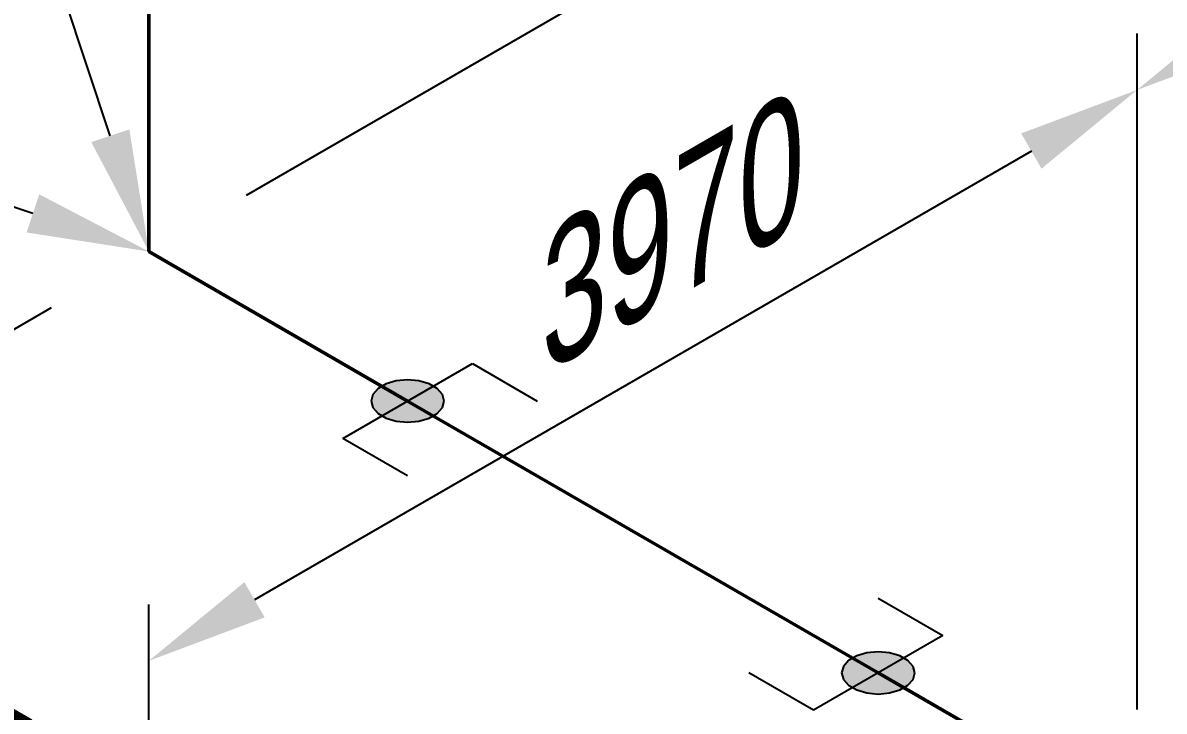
# Model space of a CAD drawing. Header units: millimetres. Extents: x 0 to 594, y 0 to 420.
# Drawn here: x 151.6 to 175, y 258.16 to 272.26 of the extents above; entities that cross this region are included whole.
import ezdxf
from ezdxf import colors
from ezdxf.entities.mleader import LeaderData, LeaderLine
from ezdxf.math import Vec2, Vec3

# ---------------------------------------------------------------- set-up
doc = ezdxf.new("R2010")
doc.units = ezdxf.units.MM
doc.header["$LTSCALE"] = 0.25
for name, color, linetype in [('용접', 1, 'Continuous'), ('주석', 7, 'Continuous'), ('치수', 1, 'Continuous')]:
    doc.layers.add(name, color=color, linetype=linetype)
doc.layers.add('파이프 작은 보어', color=30, linetype='Continuous', lineweight=50)
doc.styles.add('AdskIsoMetric', font='arial.ttf', dxfattribs={"width": 0.8, "height": 2.5})
doc.styles.add('AdskIsoMetric-30', font='arial.ttf', dxfattribs={"width": 0.8, "height": 2.5})
doc.styles.add('AdskIsoMetric30', font='arial.ttf', dxfattribs={"width": 0.8, "oblique": 30, "height": 2.5})
doc.styles.get("Standard").update_dxf_attribs({"font": 'arial.ttf'})
doc.dimstyles.new('AdskIsoMetric', dxfattribs={"dimtxt": 2.5, "dimasz": 2.5, "dimexe": 1, "dimexo": 2, "dimgap": 0.8, "dimtad": 1, "dimdec": 0, "dimrnd": 1, "dimzin": 0, "dimdsep": 46, "dimtxsty": 'AdskIsoMetric', "dimcen": 0, "dimclrt": 7, "dimadec": 0, "dimazin": 0, "dimtfac": 1, "dimtdec": 0, "dimtmove": 1, "dimatfit": 3, "dimfxl": 0, "dimfrac": 2, "dimtolj": 1, "dimtzin": 0, "dimarcsym": 0})

# ---------------------------------------------------------------- blocks, each defined once
blk = doc.blocks.new('*D59')
at = {"layer": 'Defpoints', "color": 0}
for p in [(167.178, 298.366), (154.188, 290.866), (154.188, 267.575)]:
    blk.add_point(p, dxfattribs=at)
at = {"layer": '치수', "color": 0, "lineweight": -2}
for p, q in [((156.188, 292.021), (168.178, 298.944)), ((167.178, 277.575), (167.178, 295.866)), ((156.188, 268.73), (168.178, 275.653))]:
    blk.add_line(p, q, dxfattribs=at)
at = {"layer": '치수', "color": 0}
for points in [[(166.762, 295.866), (167.595, 295.866), (167.178, 298.366)], [(166.762, 277.575), (167.595, 277.575), (167.178, 275.075)]]:
    blk.add_solid(points, dxfattribs=at)
at = {"layer": '치수', "color": 7, "insert": (164.912, 285.412), "char_height": 2.5, "attachment_point": 5, "rotation": 90, "style": 'AdskIsoMetric-30'}
blk.add_mtext('\\A1;2057', dxfattribs=at)
blk = doc.blocks.new('*D60')
at = {"layer": 'Defpoints', "color": 0}
for p in [(154.188, 267.575), (141.198, 260.075), (174.439, 255.884)]:
    blk.add_point(p, dxfattribs=at)
at = {"layer": '치수', "color": 0, "lineweight": -2}
for p, q in [((152.188, 266.421), (140.198, 259.498)), ((159.283, 249.634), (143.363, 258.825))]:
    blk.add_line(p, q, dxfattribs=at)
at = {"layer": '치수', "color": 0}
for points in [[(143.571, 259.186), (143.154, 258.464), (141.198, 260.075)], [(159.492, 249.994), (159.075, 249.273), (161.448, 248.384)]]:
    blk.add_solid(points, dxfattribs=at)
at = {"layer": '치수', "color": 7, "insert": (150.048, 257.558), "char_height": 2.5, "attachment_point": 5, "rotation": 330, "style": 'AdskIsoMetric30'}
blk.add_mtext('\\A1;2722', dxfattribs=at)
blk = doc.blocks.new('*D77')
at = {"layer": 'Defpoints', "color": 0}
for p in [(174.439, 270.884), (194.689, 267.575), (174.439, 255.884)]:
    blk.add_point(p, dxfattribs=at)
at = {"layer": '치수', "color": 0, "lineweight": -2}
for p, q in [((194.689, 269.885), (194.689, 283.73)), ((192.524, 281.325), (176.604, 272.134)), ((174.439, 258.193), (174.439, 272.038))]:
    blk.add_line(p, q, dxfattribs=at)
at = {"layer": '치수', "color": 0}
for points in [[(192.316, 281.686), (192.733, 280.964), (194.689, 282.575)], [(176.395, 272.494), (176.812, 271.773), (174.439, 270.884)]]:
    blk.add_solid(points, dxfattribs=at)
at = {"layer": '치수', "color": 7, "insert": (184.564, 279.347), "char_height": 2.5, "attachment_point": 5, "rotation": 30, "style": 'AdskIsoMetric30'}
blk.add_mtext('\\A1;5448', dxfattribs=at)
blk = doc.blocks.new('*D78')
at = {"layer": 'Defpoints', "color": 0}
for p in [(154.188, 259.192), (174.439, 255.884), (154.188, 244.192)]:
    blk.add_point(p, dxfattribs=at)
at = {"layer": '치수', "color": 0, "lineweight": -2}
for p, q in [((174.439, 258.193), (174.439, 272.038)), ((172.274, 269.634), (156.353, 260.442)), ((154.188, 246.501), (154.188, 260.347))]:
    blk.add_line(p, q, dxfattribs=at)
at = {"layer": '치수', "color": 0}
for points in [[(172.065, 269.994), (172.482, 269.273), (174.439, 270.884)], [(156.145, 260.803), (156.561, 260.081), (154.188, 259.192)]]:
    blk.add_solid(points, dxfattribs=at)
at = {"layer": '치수', "color": 7, "insert": (164.313, 267.655), "char_height": 2.5, "attachment_point": 5, "rotation": 30, "style": 'AdskIsoMetric30'}
blk.add_mtext('\\A1;3970', dxfattribs=at)
blk = doc.blocks.new('티-1-Iso2DSkew90')
at = {"color": 0, "linetype": 'ByBlock', "lineweight": -2, "extrusion": (1.90018e-10, -0.816497, -0.57735)}
for p, q in [((0, 0), (-5.303, 3.062)), ((5.303, 3.062), (0, 0)), ((0, 0), (-5.303, -3.062))]:
    blk.add_line(p, q, dxfattribs=at)
blk = doc.blocks.new('엘보우-3-Iso2DSkew180')
at = {"color": 0, "linetype": 'ByBlock', "lineweight": -2, "extrusion": (-0.707107, -0.408248, 0.57735)}
for p, q in [((0, 6.124), (0, 0)), ((0, 0), (5.303, -3.062)), ((0, 0), (0, 0))]:
    blk.add_line(p, q, dxfattribs=at)
blk = doc.blocks.new('SocketWeld-1-IsoLeft')
blk.add_hatch(color=256).paths.add_polyline_path([(-0.0294, -0.0234), (-0.0291, -0.0234), (-0.0288, -0.0235), (-0.0285, -0.0236), (-0.0283, -0.0237), (-0.028, -0.0238), (-0.0277, -0.0239), (-0.0274, -0.0239), (-0.0271, -0.024), (-0.0268, -0.0241), (-0.0265, -0.0242), (-0.0263, -0.0243), (-0.026, -0.0244), (-0.0257, -0.0244), (-0.0254, -0.0245), (-0.0251, -0.0246), (-0.0248, -0.0247), (-0.0246, -0.0248), (-0.0243, -0.0249), (-0.024, -0.0249), (-0.0237, -0.025), (-0.0234, -0.0251), (-0.0231, -0.0252), (-0.0228, -0.0253), (-0.0226, -0.0254), (-0.0223, -0.0254), (-0.022, -0.0255), (-0.0217, -0.0256), (-0.0214, -0.0257), (-0.0211, -0.0258), (-0.0209, -0.0259), (-0.0206, -0.0259), (-0.0203, -0.026), (-0.02, -0.0261), (-0.0197, -0.0262), (-0.0194, -0.0263), (-0.0191, -0.0264), (-0.0189, -0.0265), (-0.0186, -0.0265), (-0.0183, -0.0266), (-0.018, -0.0267), (-0.0177, -0.0268), (-0.0174, -0.0269), (-0.0172, -0.027), (-0.0169, -0.027), (-0.0166, -0.0271), (-0.0163, -0.0272), (-0.016, -0.0273), (-0.0157, -0.0274), (-0.0155, -0.0275), (-0.0155, -0.0275), (-0.0151, -0.0275), (-0.0148, -0.0275), (-0.0145, -0.0275), (-0.0142, -0.0276), (-0.0139, -0.0276), (-0.0136, -0.0276), (-0.0132, -0.0277), (-0.0129, -0.0277), (-0.0126, -0.0277), (-0.0123, -0.0277), (-0.012, -0.0278), (-0.0117, -0.0278), (-0.0114, -0.0278), (-0.011, -0.0279), (-0.0107, -0.0279), (-0.0104, -0.0279), (-0.0101, -0.0279), (-0.0098, -0.028), (-0.0095, -0.028), (-0.0091, -0.028), (-0.0088, -0.0281), (-0.0085, -0.0281), (-0.0082, -0.0281), (-0.0079, -0.0281), (-0.0076, -0.0282), (-0.0073, -0.0282), (-0.0069, -0.0282), (-0.0066, -0.0283), (-0.0063, -0.0283), (-0.006, -0.0283), (-0.0057, -0.0283), (-0.0054, -0.0284), (-0.005, -0.0284), (-0.0047, -0.0284), (-0.0044, -0.0285), (-0.0041, -0.0285), (-0.0038, -0.0285), (-0.0035, -0.0286), (-0.0032, -0.0286), (-0.0028, -0.0286), (-0.0025, -0.0286), (-0.0022, -0.0287), (-0.0019, -0.0287), (-0.0016, -0.0287), (-0.0013, -0.0288), (-0.0009, -0.0288), (-0.0006, -0.0288), (-0.0003, -0.0288), (0, -0.0289), (0, -0.0289), (0.0003, -0.0288), (0.0006, -0.0288), (0.0009, -0.0288), (0.0013, -0.0288), (0.0016, -0.0287), (0.0019, -0.0287), (0.0022, -0.0287), (0.0025, -0.0286), (0.0028, -0.0286), (0.0032, -0.0286), (0.0035, -0.0286), (0.0038, -0.0285), (0.0041, -0.0285), (0.0044, -0.0285), (0.0047, -0.0284), (0.005, -0.0284), (0.0054, -0.0284), (0.0057, -0.0283), (0.006, -0.0283), (0.0063, -0.0283), (0.0066, -0.0283), (0.0069, -0.0282), (0.0073, -0.0282), (0.0076, -0.0282), (0.0079, -0.0281), (0.0082, -0.0281), (0.0085, -0.0281), (0.0088, -0.0281), (0.0091, -0.028), (0.0095, -0.028), (0.0098, -0.028), (0.0101, -0.0279), (0.0104, -0.0279), (0.0107, -0.0279), (0.011, -0.0279), (0.0114, -0.0278), (0.0117, -0.0278), (0.012, -0.0278), (0.0123, -0.0277), (0.0126, -0.0277), (0.0129, -0.0277), (0.0132, -0.0277), (0.0136, -0.0276), (0.0139, -0.0276), (0.0142, -0.0276), (0.0145, -0.0275), (0.0148, -0.0275), (0.0151, -0.0275), (0.0155, -0.0275), (0.0155, -0.0275), (0.0157, -0.0274), (0.016, -0.0273), (0.0163, -0.0272), (0.0166, -0.0271), (0.0169, -0.027), (0.0172, -0.027), (0.0174, -0.0269), (0.0177, -0.0268), (0.018, -0.0267), (0.0183, -0.0266), (0.0186, -0.0265), (0.0189, -0.0265), (0.0191, -0.0264), (0.0194, -0.0263), (0.0197, -0.0262), (0.02, -0.0261), (0.0203, -0.026), (0.0206, -0.0259), (0.0209, -0.0259), (0.0211, -0.0258), (0.0214, -0.0257), (0.0217, -0.0256), (0.022, -0.0255), (0.0223, -0.0254), (0.0226, -0.0254), (0.0228, -0.0253), (0.0231, -0.0252), (0.0234, -0.0251), (0.0237, -0.025), (0.024, -0.0249), (0.0243, -0.0249), (0.0246, -0.0248), (0.0248, -0.0247), (0.0251, -0.0246), (0.0254, -0.0245), (0.0257, -0.0244), (0.026, -0.0244), (0.0263, -0.0243), (0.0265, -0.0242), (0.0268, -0.0241), (0.0271, -0.024), (0.0274, -0.0239), (0.0277, -0.0239), (0.028, -0.0238), (0.0283, -0.0237), (0.0285, -0.0236), (0.0288, -0.0235), (0.0291, -0.0234), (0.0294, -0.0234), (0.0294, -0.0234), (0.0296, -0.0232), (0.0298, -0.0231), (0.0301, -0.023), (0.0303, -0.0228), (0.0305, -0.0227), (0.0307, -0.0226), (0.031, -0.0224), (0.0312, -0.0223), (0.0314, -0.0222), (0.0316, -0.0221), (0.0319, -0.0219), (0.0321, -0.0218), (0.0323, -0.0217), (0.0325, -0.0215), (0.0328, -0.0214), (0.033, -0.0213), (0.0332, -0.0211), (0.0335, -0.021), (0.0337, -0.0209), (0.0339, -0.0207), (0.0341, -0.0206), (0.0344, -0.0205), (0.0346, -0.0204), (0.0348, -0.0202), (0.035, -0.0201), (0.0353, -0.02), (0.0355, -0.0198), (0.0357, -0.0197), (0.0359, -0.0196), (0.0362, -0.0194), (0.0364, -0.0193), (0.0366, -0.0192), (0.0368, -0.0191), (0.0371, -0.0189), (0.0373, -0.0188), (0.0375, -0.0187), (0.0377, -0.0185), (0.038, -0.0184), (0.0382, -0.0183), (0.0384, -0.0181), (0.0386, -0.018), (0.0389, -0.0179), (0.0391, -0.0177), (0.0393, -0.0176), (0.0395, -0.0175), (0.0398, -0.0174), (0.04, -0.0172), (0.0402, -0.0171), (0.0405, -0.017), (0.0405, -0.017), (0.0406, -0.0168), (0.0407, -0.0166), (0.0409, -0.0165), (0.041, -0.0163), (0.0412, -0.0161), (0.0413, -0.016), (0.0415, -0.0158), (0.0416, -0.0157), (0.0418, -0.0155), (0.0419, -0.0153), (0.042, -0.0152), (0.0422, -0.015), (0.0423, -0.0148), (0.0425, -0.0147), (0.0426, -0.0145), (0.0428, -0.0143), (0.0429, -0.0142), (0.0431, -0.014), (0.0432, -0.0138), (0.0433, -0.0137), (0.0435, -0.0135), (0.0436, -0.0134), (0.0438, -0.0132), (0.0439, -0.013), (0.0441, -0.0129), (0.0442, -0.0127), (0.0444, -0.0125), (0.0445, -0.0124), (0.0447, -0.0122), (0.0448, -0.012), (0.0449, -0.0119), (0.0451, -0.0117), (0.0452, -0.0115), (0.0454, -0.0114), (0.0455, -0.0112), (0.0457, -0.0111), (0.0458, -0.0109), (0.046, -0.0107), (0.0461, -0.0106), (0.0462, -0.0104), (0.0464, -0.0102), (0.0465, -0.0101), (0.0467, -0.0099), (0.0468, -0.0097), (0.047, -0.0096), (0.0471, -0.0094), (0.0473, -0.0092), (0.0474, -0.0091), (0.0476, -0.0089), (0.0476, -0.0089), (0.0476, -0.0087), (0.0477, -0.0086), (0.0477, -0.0084), (0.0478, -0.0082), (0.0478, -0.008), (0.0479, -0.0078), (0.0479, -0.0076), (0.048, -0.0075), (0.048, -0.0073), (0.0481, -0.0071), (0.0481, -0.0069), (0.0482, -0.0067), (0.0482, -0.0066), (0.0483, -0.0064), (0.0483, -0.0062), (0.0484, -0.006), (0.0484, -0.0058), (0.0485, -0.0056), (0.0485, -0.0055), (0.0486, -0.0053), (0.0486, -0.0051), (0.0487, -0.0049), (0.0487, -0.0047), (0.0488, -0.0046), (0.0488, -0.0044), (0.0489, -0.0042), (0.0489, -0.004), (0.049, -0.0038), (0.049, -0.0036), (0.0491, -0.0035), (0.0491, -0.0033), (0.0492, -0.0031), (0.0492, -0.0029), (0.0493, -0.0027), (0.0493, -0.0025), (0.0494, -0.0024), (0.0494, -0.0022), (0.0495, -0.002), (0.0495, -0.0018), (0.0496, -0.0016), (0.0496, -0.0015), (0.0497, -0.0013), (0.0497, -0.0011), (0.0498, -0.0009), (0.0498, -0.0007), (0.0499, -0.0005), (0.0499, -0.0004), (0.05, -0.0002), (0.05, 0), (0.05, 0), (0.05, 0.0002), (0.0499, 0.0004), (0.0499, 0.0005), (0.0498, 0.0007), (0.0498, 0.0009), (0.0497, 0.0011), (0.0497, 0.0013), (0.0496, 0.0015), (0.0496, 0.0016), (0.0495, 0.0018), (0.0495, 0.002), (0.0494, 0.0022), (0.0494, 0.0024), (0.0493, 0.0025), (0.0493, 0.0027), (0.0492, 0.0029), (0.0492, 0.0031), (0.0491, 0.0033), (0.0491, 0.0035), (0.049, 0.0036), (0.049, 0.0038), (0.0489, 0.004), (0.0489, 0.0042), (0.0488, 0.0044), (0.0488, 0.0046), (0.0487, 0.0047), (0.0487, 0.0049), (0.0486, 0.0051), (0.0486, 0.0053), (0.0485, 0.0055), (0.0485, 0.0056), (0.0484, 0.0058), (0.0484, 0.006), (0.0483, 0.0062), (0.0483, 0.0064), (0.0482, 0.0066), (0.0482, 0.0067), (0.0481, 0.0069), (0.0481, 0.0071), (0.048, 0.0073), (0.048, 0.0075), (0.0479, 0.0076), (0.0479, 0.0078), (0.0478, 0.008), (0.0478, 0.0082), (0.0477, 0.0084), (0.0477, 0.0086), (0.0476, 0.0087), (0.0476, 0.0089), (0.0476, 0.0089), (0.0474, 0.0091), (0.0473, 0.0092), (0.0471, 0.0094), (0.047, 0.0096), (0.0468, 0.0097), (0.0467, 0.0099), (0.0465, 0.0101), (0.0464, 0.0102), (0.0462, 0.0104), (0.0461, 0.0106), (0.046, 0.0107), (0.0458, 0.0109), (0.0457, 0.0111), (0.0455, 0.0112), (0.0454, 0.0114), (0.0452, 0.0115), (0.0451, 0.0117), (0.0449, 0.0119), (0.0448, 0.012), (0.0447, 0.0122), (0.0445, 0.0124), (0.0444, 0.0125), (0.0442, 0.0127), (0.0441, 0.0129), (0.0439, 0.013), (0.0438, 0.0132), (0.0436, 0.0134), (0.0435, 0.0135), (0.0433, 0.0137), (0.0432, 0.0138), (0.0431, 0.014), (0.0429, 0.0142), (0.0428, 0.0143), (0.0426, 0.0145), (0.0425, 0.0147), (0.0423, 0.0148), (0.0422, 0.015), (0.042, 0.0152), (0.0419, 0.0153), (0.0418, 0.0155), (0.0416, 0.0157), (0.0415, 0.0158), (0.0413, 0.016), (0.0412, 0.0161), (0.041, 0.0163), (0.0409, 0.0165), (0.0407, 0.0166), (0.0406, 0.0168), (0.0405, 0.017), (0.0405, 0.017), (0.0402, 0.0171), (0.04, 0.0172), (0.0398, 0.0174), (0.0395, 0.0175), (0.0393, 0.0176), (0.0391, 0.0177), (0.0389, 0.0179), (0.0386, 0.018), (0.0384, 0.0181), (0.0382, 0.0183), (0.038, 0.0184), (0.0377, 0.0185), (0.0375, 0.0187), (0.0373, 0.0188), (0.0371, 0.0189), (0.0368, 0.0191), (0.0366, 0.0192), (0.0364, 0.0193), (0.0362, 0.0194), (0.0359, 0.0196), (0.0357, 0.0197), (0.0355, 0.0198), (0.0353, 0.02), (0.035, 0.0201), (0.0348, 0.0202), (0.0346, 0.0204), (0.0344, 0.0205), (0.0341, 0.0206), (0.0339, 0.0207), (0.0337, 0.0209), (0.0335, 0.021), (0.0332, 0.0211), (0.033, 0.0213), (0.0328, 0.0214), (0.0325, 0.0215), (0.0323, 0.0217), (0.0321, 0.0218), (0.0319, 0.0219), (0.0316, 0.0221), (0.0314, 0.0222), (0.0312, 0.0223), (0.031, 0.0224), (0.0307, 0.0226), (0.0305, 0.0227), (0.0303, 0.0228), (0.0301, 0.023), (0.0298, 0.0231), (0.0296, 0.0232), (0.0294, 0.0234), (0.0294, 0.0234), (0.0291, 0.0234), (0.0288, 0.0235), (0.0285, 0.0236), (0.0283, 0.0237), (0.028, 0.0238), (0.0277, 0.0239), (0.0274, 0.0239), (0.0271, 0.024), (0.0268, 0.0241), (0.0265, 0.0242), (0.0263, 0.0243), (0.026, 0.0244), (0.0257, 0.0244), (0.0254, 0.0245), (0.0251, 0.0246), (0.0248, 0.0247), (0.0246, 0.0248), (0.0243, 0.0249), (0.024, 0.0249), (0.0237, 0.025), (0.0234, 0.0251), (0.0231, 0.0252), (0.0228, 0.0253), (0.0226, 0.0254), (0.0223, 0.0254), (0.022, 0.0255), (0.0217, 0.0256), (0.0214, 0.0257), (0.0211, 0.0258), (0.0209, 0.0259), (0.0206, 0.0259), (0.0203, 0.026), (0.02, 0.0261), (0.0197, 0.0262), (0.0194, 0.0263), (0.0191, 0.0264), (0.0189, 0.0265), (0.0186, 0.0265), (0.0183, 0.0266), (0.018, 0.0267), (0.0177, 0.0268), (0.0174, 0.0269), (0.0172, 0.027), (0.0169, 0.027), (0.0166, 0.0271), (0.0163, 0.0272), (0.016, 0.0273), (0.0157, 0.0274), (0.0155, 0.0275), (0.0155, 0.0275), (0.0151, 0.0275), (0.0148, 0.0275), (0.0145, 0.0275), (0.0142, 0.0276), (0.0139, 0.0276), (0.0136, 0.0276), (0.0132, 0.0277), (0.0129, 0.0277), (0.0126, 0.0277), (0.0123, 0.0277), (0.012, 0.0278), (0.0117, 0.0278), (0.0114, 0.0278), (0.011, 0.0279), (0.0107, 0.0279), (0.0104, 0.0279), (0.0101, 0.0279), (0.0098, 0.028), (0.0095, 0.028), (0.0091, 0.028), (0.0088, 0.0281), (0.0085, 0.0281), (0.0082, 0.0281), (0.0079, 0.0281), (0.0076, 0.0282), (0.0073, 0.0282), (0.0069, 0.0282), (0.0066, 0.0283), (0.0063, 0.0283), (0.006, 0.0283), (0.0057, 0.0283), (0.0054, 0.0284), (0.005, 0.0284), (0.0047, 0.0284), (0.0044, 0.0285), (0.0041, 0.0285), (0.0038, 0.0285), (0.0035, 0.0286), (0.0032, 0.0286), (0.0028, 0.0286), (0.0025, 0.0286), (0.0022, 0.0287), (0.0019, 0.0287), (0.0016, 0.0287), (0.0013, 0.0288), (0.0009, 0.0288), (0.0006, 0.0288), (0.0003, 0.0288), (0, 0.0289), (0, 0.0289), (-0.0003, 0.0288), (-0.0006, 0.0288), (-0.0009, 0.0288), (-0.0013, 0.0288), (-0.0016, 0.0287), (-0.0019, 0.0287), (-0.0022, 0.0287), (-0.0025, 0.0286), (-0.0028, 0.0286), (-0.0032, 0.0286), (-0.0035, 0.0286), (-0.0038, 0.0285), (-0.0041, 0.0285), (-0.0044, 0.0285), (-0.0047, 0.0284), (-0.005, 0.0284), (-0.0054, 0.0284), (-0.0057, 0.0283), (-0.006, 0.0283), (-0.0063, 0.0283), (-0.0066, 0.0283), (-0.0069, 0.0282), (-0.0073, 0.0282), (-0.0076, 0.0282), (-0.0079, 0.0281), (-0.0082, 0.0281), (-0.0085, 0.0281), (-0.0088, 0.0281), (-0.0091, 0.028), (-0.0095, 0.028), (-0.0098, 0.028), (-0.0101, 0.0279), (-0.0104, 0.0279), (-0.0107, 0.0279), (-0.011, 0.0279), (-0.0114, 0.0278), (-0.0117, 0.0278), (-0.012, 0.0278), (-0.0123, 0.0277), (-0.0126, 0.0277), (-0.0129, 0.0277), (-0.0132, 0.0277), (-0.0136, 0.0276), (-0.0139, 0.0276), (-0.0142, 0.0276), (-0.0145, 0.0275), (-0.0148, 0.0275), (-0.0151, 0.0275), (-0.0155, 0.0275), (-0.0155, 0.0275), (-0.0157, 0.0274), (-0.016, 0.0273), (-0.0163, 0.0272), (-0.0166, 0.0271), (-0.0169, 0.027), (-0.0172, 0.027), (-0.0174, 0.0269), (-0.0177, 0.0268), (-0.018, 0.0267), (-0.0183, 0.0266), (-0.0186, 0.0265), (-0.0189, 0.0265), (-0.0191, 0.0264), (-0.0194, 0.0263), (-0.0197, 0.0262), (-0.02, 0.0261), (-0.0203, 0.026), (-0.0206, 0.0259), (-0.0209, 0.0259), (-0.0211, 0.0258), (-0.0214, 0.0257), (-0.0217, 0.0256), (-0.022, 0.0255), (-0.0223, 0.0254), (-0.0226, 0.0254), (-0.0228, 0.0253), (-0.0231, 0.0252), (-0.0234, 0.0251), (-0.0237, 0.025), (-0.024, 0.0249), (-0.0243, 0.0249), (-0.0246, 0.0248), (-0.0248, 0.0247), (-0.0251, 0.0246), (-0.0254, 0.0245), (-0.0257, 0.0244), (-0.026, 0.0244), (-0.0263, 0.0243), (-0.0265, 0.0242), (-0.0268, 0.0241), (-0.0271, 0.024), (-0.0274, 0.0239), (-0.0277, 0.0239), (-0.028, 0.0238), (-0.0283, 0.0237), (-0.0285, 0.0236), (-0.0288, 0.0235), (-0.0291, 0.0234), (-0.0294, 0.0234), (-0.0294, 0.0234), (-0.0296, 0.0232), (-0.0298, 0.0231), (-0.0301, 0.023), (-0.0303, 0.0228), (-0.0305, 0.0227), (-0.0307, 0.0226), (-0.031, 0.0224), (-0.0312, 0.0223), (-0.0314, 0.0222), (-0.0316, 0.0221), (-0.0319, 0.0219), (-0.0321, 0.0218), (-0.0323, 0.0217), (-0.0325, 0.0215), (-0.0328, 0.0214), (-0.033, 0.0213), (-0.0332, 0.0211), (-0.0335, 0.021), (-0.0337, 0.0209), (-0.0339, 0.0207), (-0.0341, 0.0206), (-0.0344, 0.0205), (-0.0346, 0.0204), (-0.0348, 0.0202), (-0.035, 0.0201), (-0.0353, 0.02), (-0.0355, 0.0198), (-0.0357, 0.0197), (-0.0359, 0.0196), (-0.0362, 0.0194), (-0.0364, 0.0193), (-0.0366, 0.0192), (-0.0368, 0.0191), (-0.0371, 0.0189), (-0.0373, 0.0188), (-0.0375, 0.0187), (-0.0377, 0.0185), (-0.038, 0.0184), (-0.0382, 0.0183), (-0.0384, 0.0181), (-0.0386, 0.018), (-0.0389, 0.0179), (-0.0391, 0.0177), (-0.0393, 0.0176), (-0.0395, 0.0175), (-0.0398, 0.0174), (-0.04, 0.0172), (-0.0402, 0.0171), (-0.0405, 0.017), (-0.0405, 0.017), (-0.0406, 0.0168), (-0.0407, 0.0166), (-0.0409, 0.0165), (-0.041, 0.0163), (-0.0412, 0.0161), (-0.0413, 0.016), (-0.0415, 0.0158), (-0.0416, 0.0157), (-0.0418, 0.0155), (-0.0419, 0.0153), (-0.042, 0.0152), (-0.0422, 0.015), (-0.0423, 0.0148), (-0.0425, 0.0147), (-0.0426, 0.0145), (-0.0428, 0.0143), (-0.0429, 0.0142), (-0.0431, 0.014), (-0.0432, 0.0138), (-0.0433, 0.0137), (-0.0435, 0.0135), (-0.0436, 0.0134), (-0.0438, 0.0132), (-0.0439, 0.013), (-0.0441, 0.0129), (-0.0442, 0.0127), (-0.0444, 0.0125), (-0.0445, 0.0124), (-0.0447, 0.0122), (-0.0448, 0.012), (-0.0449, 0.0119), (-0.0451, 0.0117), (-0.0452, 0.0115), (-0.0454, 0.0114), (-0.0455, 0.0112), (-0.0457, 0.0111), (-0.0458, 0.0109), (-0.046, 0.0107), (-0.0461, 0.0106), (-0.0462, 0.0104), (-0.0464, 0.0102), (-0.0465, 0.0101), (-0.0467, 0.0099), (-0.0468, 0.0097), (-0.047, 0.0096), (-0.0471, 0.0094), (-0.0473, 0.0092), (-0.0474, 0.0091), (-0.0476, 0.0089), (-0.0476, 0.0089), (-0.0476, 0.0087), (-0.0477, 0.0086), (-0.0477, 0.0084), (-0.0478, 0.0082), (-0.0478, 0.008), (-0.0479, 0.0078), (-0.0479, 0.0076), (-0.048, 0.0075), (-0.048, 0.0073), (-0.0481, 0.0071), (-0.0481, 0.0069), (-0.0482, 0.0067), (-0.0482, 0.0066), (-0.0483, 0.0064), (-0.0483, 0.0062), (-0.0484, 0.006), (-0.0484, 0.0058), (-0.0485, 0.0056), (-0.0485, 0.0055), (-0.0486, 0.0053), (-0.0486, 0.0051), (-0.0487, 0.0049), (-0.0487, 0.0047), (-0.0488, 0.0046), (-0.0488, 0.0044), (-0.0489, 0.0042), (-0.0489, 0.004), (-0.049, 0.0038), (-0.049, 0.0036), (-0.0491, 0.0035), (-0.0491, 0.0033), (-0.0492, 0.0031), (-0.0492, 0.0029), (-0.0493, 0.0027), (-0.0493, 0.0025), (-0.0494, 0.0024), (-0.0494, 0.0022), (-0.0495, 0.002), (-0.0495, 0.0018), (-0.0496, 0.0016), (-0.0496, 0.0015), (-0.0497, 0.0013), (-0.0497, 0.0011), (-0.0498, 0.0009), (-0.0498, 0.0007), (-0.0499, 0.0005), (-0.0499, 0.0004), (-0.05, 0.0002), (-0.05, 0), (-0.05, 0), (-0.05, -0.0002), (-0.0499, -0.0004), (-0.0499, -0.0005), (-0.0498, -0.0007), (-0.0498, -0.0009), (-0.0497, -0.0011), (-0.0497, -0.0013), (-0.0496, -0.0015), (-0.0496, -0.0016), (-0.0495, -0.0018), (-0.0495, -0.002), (-0.0494, -0.0022), (-0.0494, -0.0024), (-0.0493, -0.0025), (-0.0493, -0.0027), (-0.0492, -0.0029), (-0.0492, -0.0031), (-0.0491, -0.0033), (-0.0491, -0.0035), (-0.049, -0.0036), (-0.049, -0.0038), (-0.0489, -0.004), (-0.0489, -0.0042), (-0.0488, -0.0044), (-0.0488, -0.0046), (-0.0487, -0.0047), (-0.0487, -0.0049), (-0.0486, -0.0051), (-0.0486, -0.0053), (-0.0485, -0.0055), (-0.0485, -0.0056), (-0.0484, -0.0058), (-0.0484, -0.006), (-0.0483, -0.0062), (-0.0483, -0.0064), (-0.0482, -0.0066), (-0.0482, -0.0067), (-0.0481, -0.0069), (-0.0481, -0.0071), (-0.048, -0.0073), (-0.048, -0.0075), (-0.0479, -0.0076), (-0.0479, -0.0078), (-0.0478, -0.008), (-0.0478, -0.0082), (-0.0477, -0.0084), (-0.0477, -0.0086), (-0.0476, -0.0087), (-0.0476, -0.0089), (-0.0476, -0.0089), (-0.0474, -0.0091), (-0.0473, -0.0092), (-0.0471, -0.0094), (-0.047, -0.0096), (-0.0468, -0.0097), (-0.0467, -0.0099), (-0.0465, -0.0101), (-0.0464, -0.0102), (-0.0462, -0.0104), (-0.0461, -0.0106), (-0.046, -0.0107), (-0.0458, -0.0109), (-0.0457, -0.0111), (-0.0455, -0.0112), (-0.0454, -0.0114), (-0.0452, -0.0115), (-0.0451, -0.0117), (-0.0449, -0.0119), (-0.0448, -0.012), (-0.0447, -0.0122), (-0.0445, -0.0124), (-0.0444, -0.0125), (-0.0442, -0.0127), (-0.0441, -0.0129), (-0.0439, -0.013), (-0.0438, -0.0132), (-0.0436, -0.0134), (-0.0435, -0.0135), (-0.0433, -0.0137), (-0.0432, -0.0138), (-0.0431, -0.014), (-0.0429, -0.0142), (-0.0428, -0.0143), (-0.0426, -0.0145), (-0.0425, -0.0147), (-0.0423, -0.0148), (-0.0422, -0.015), (-0.042, -0.0152), (-0.0419, -0.0153), (-0.0418, -0.0155), (-0.0416, -0.0157), (-0.0415, -0.0158), (-0.0413, -0.016), (-0.0412, -0.0161), (-0.041, -0.0163), (-0.0409, -0.0165), (-0.0407, -0.0166), (-0.0406, -0.0168), (-0.0405, -0.017), (-0.0405, -0.017), (-0.0402, -0.0171), (-0.04, -0.0172), (-0.0398, -0.0174), (-0.0395, -0.0175), (-0.0393, -0.0176), (-0.0391, -0.0177), (-0.0389, -0.0179), (-0.0386, -0.018), (-0.0384, -0.0181), (-0.0382, -0.0183), (-0.038, -0.0184), (-0.0377, -0.0185), (-0.0375, -0.0187), (-0.0373, -0.0188), (-0.0371, -0.0189), (-0.0368, -0.0191), (-0.0366, -0.0192), (-0.0364, -0.0193), (-0.0362, -0.0194), (-0.0359, -0.0196), (-0.0357, -0.0197), (-0.0355, -0.0198), (-0.0353, -0.02), (-0.035, -0.0201), (-0.0348, -0.0202), (-0.0346, -0.0204), (-0.0344, -0.0205), (-0.0341, -0.0206), (-0.0339, -0.0207), (-0.0337, -0.0209), (-0.0335, -0.021), (-0.0332, -0.0211), (-0.033, -0.0213), (-0.0328, -0.0214), (-0.0325, -0.0215), (-0.0323, -0.0217), (-0.0321, -0.0218), (-0.0319, -0.0219), (-0.0316, -0.0221), (-0.0314, -0.0222), (-0.0312, -0.0223), (-0.031, -0.0224), (-0.0307, -0.0226), (-0.0305, -0.0227), (-0.0303, -0.0228), (-0.0301, -0.023), (-0.0298, -0.0231), (-0.0296, -0.0232)], flags=0)
at = {"color": 0, "linetype": 'ByBlock', "lineweight": -2, "extrusion": (0, 0.816497, 0.57735)}
for p, q in [((0, 0.1021), (0.0884, 0.051)), ((0.0884, 0.051), (-0.0884, -0.051)), ((-0.0405, 0.017), (-0.0476, 0.0089)), ((-0.0294, 0.0234), (-0.0405, 0.017)), ((-0.0155, 0.0275), (-0.0294, 0.0234)), ((0, 0.0289), (-0.0155, 0.0275)), ((0.0155, 0.0275), (0, 0.0289)), ((0.0294, 0.0234), (0.0155, 0.0275)), ((0.0405, 0.017), (0.0294, 0.0234)), ((0.0476, 0.0089), (0.0405, 0.017)), ((-0.0476, 0.0089), (-0.05, 0)), ((-0.05, 0), (-0.0476, -0.0089)), ((0.05, 0), (0.0476, 0.0089)), ((0.0476, -0.0089), (0.05, 0)), ((-0.0884, -0.051), (-0.1768, 0)), ((-0.0476, -0.0089), (-0.0405, -0.017)), ((0.0405, -0.017), (0.0476, -0.0089)), ((-0.0405, -0.017), (-0.0294, -0.0234)), ((-0.0294, -0.0234), (-0.0155, -0.0275)), ((-0.0155, -0.0275), (0, -0.0289)), ((0, -0.0289), (0.0155, -0.0275)), ((0.0155, -0.0275), (0.0294, -0.0234)), ((0.0294, -0.0234), (0.0405, -0.017))]:
    blk.add_line(p, q, dxfattribs=at)

msp = doc.modelspace()

# ---------------------------------------------------------------- linework, layer by layer
at = {"layer": '파이프 작은 보어'}
msp.add_lwpolyline([(159.4913, 264.5135), (169.1354, 258.9455)], dxfattribs=at)

# ---------------------------------------------------------------- block references
at = {"layer": '용접', "xscale": 15, "yscale": 15, "zscale": 15}
for p, rotation in [((159.4913, 264.5135), 180.000000001447), ((169.1354, 258.9455), 6.467065089784874e-09)]:
    msp.add_blockref('SocketWeld-1-IsoLeft', p, dxfattribs=dict(at, rotation=rotation))
at = {"layer": '파이프 작은 보어'}
for name, p in [('엘보우-3-Iso2DSkew180', (154.188, 267.5753)), ('티-1-Iso2DSkew90', (174.4387, 255.8836))]:
    msp.add_blockref(name, p, dxfattribs=at)

# ---------------------------------------------------------------- dimensions: what is measured, and where the dimension line sits
at = {"layer": '치수'}
for base, p1, p2, angle, text, override, picture, middle in [((167.1784, 298.3662), (154.188, 267.5753), (154.188, 290.8662), 90, '2057', {"dimtad": 0, "dimlfac": 88.331928, "dimtxsty": 'AdskIsoMetric-30', "dimse1": 0, "dimse2": 0, "dimsd1": 0, "dimsd2": 0, "dimtmove": 1}, '*D59', (164.9121, 285.4123)), ((174.4387, 270.8836), (194.6894, 267.5753), (174.4387, 255.8836), 210, '5448', {"dimtad": 0, "dimlfac": 233.006415, "dimtxsty": 'AdskIsoMetric30', "dimse1": 0, "dimse2": 0, "dimsd1": 0, "dimsd2": 0, "dimtmove": 1}, '*D77', (184.564, 279.3474)), ((154.188, 259.1919), (174.4387, 255.8836), (154.188, 244.1919), 210, '3970', {"dimtad": 0, "dimlfac": 169.778623, "dimtxsty": 'AdskIsoMetric30', "dimse1": 0, "dimse2": 0, "dimsd1": 0, "dimsd2": 0, "dimtmove": 1}, '*D78', (164.3134, 267.6546)), ((141.1977, 260.0753), (174.4387, 255.8836), (154.188, 267.5753), 150, '2722', {"dimtad": 0, "dimlfac": 116.390979, "dimtxsty": 'AdskIsoMetric30', "dimse1": 1, "dimse2": 0, "dimsd1": 0, "dimsd2": 0, "dimtmove": 1}, '*D60', (150.0484, 257.5576))]:
    dim = msp.add_linear_dim(base=base, p1=p1, p2=p2, angle=angle, text=text, dimstyle='AdskIsoMetric', override=override, dxfattribs=at)
    dim.commit()
    dim.dimension.update_dxf_attribs({"geometry": picture, "text_midpoint": middle, "dimtype": 160})

# ---------------------------------------------------------------- leaders
at = {"layer": '주석'}
ml = msp.add_multileader_mtext('Standard', dxfattribs=at)
ml.set_content('')
ml.set_leader_properties()
ml.build(insert=Vec2(0, 0))
ml.multileader.update_dxf_attribs({"dogleg_length": 0, "arrow_head_size": 2.5})
ctx = ml.context
ctx.base_point, ctx.arrow_head_size, ctx.plane_origin = Vec3(151, 277.1419), 2.5, Vec3(0, 13.1419)
notes = []
notes.append((ctx, [(0, (1, 1, 0), (151, 277.1419), (-1, 0), 0, [(0, [(154.188, 267.5753)], 0, [])])]))
ctx.mtext, ml.multileader.dxf.content_type = None, 0
ml = msp.add_multileader_mtext('Standard', dxfattribs=at)
ml.set_content('')
ml.set_leader_properties()
ml.build(insert=Vec2(0, 0))
ml.multileader.update_dxf_attribs({"dogleg_length": 0, "arrow_head_size": 2.5})
ctx = ml.context
ctx.base_point, ctx.arrow_head_size, ctx.plane_origin = Vec3(149.0476, 269.2643), 2.5, Vec3(0, 13.1419)
notes.append((ctx, [(0, (1, 1, 0), (149.0476, 269.2643), (-1, 0), 0, [(0, [(154.188, 267.5753)], 0, [])])]))
ctx.mtext, ml.multileader.dxf.content_type = None, 0
for ctx, leaders in notes:
    for number, flags, end, landing, length, lines in leaders:
        leader = LeaderData()
        leader.index, (leader.has_last_leader_line, leader.has_dogleg_vector, leader.attachment_direction) = number, flags
        leader.last_leader_point, leader.dogleg_vector, leader.dogleg_length = Vec3(end), Vec3(landing), length
        for number, points, colour, breaks in lines:
            line = LeaderLine()
            line.index, line.vertices, line.color, line.breaks = number, Vec3.list(points), colors.encode_raw_color(colour), breaks
            leader.lines.append(line)
        ctx.leaders.append(leader)

doc.saveas('drawing.dxf')
